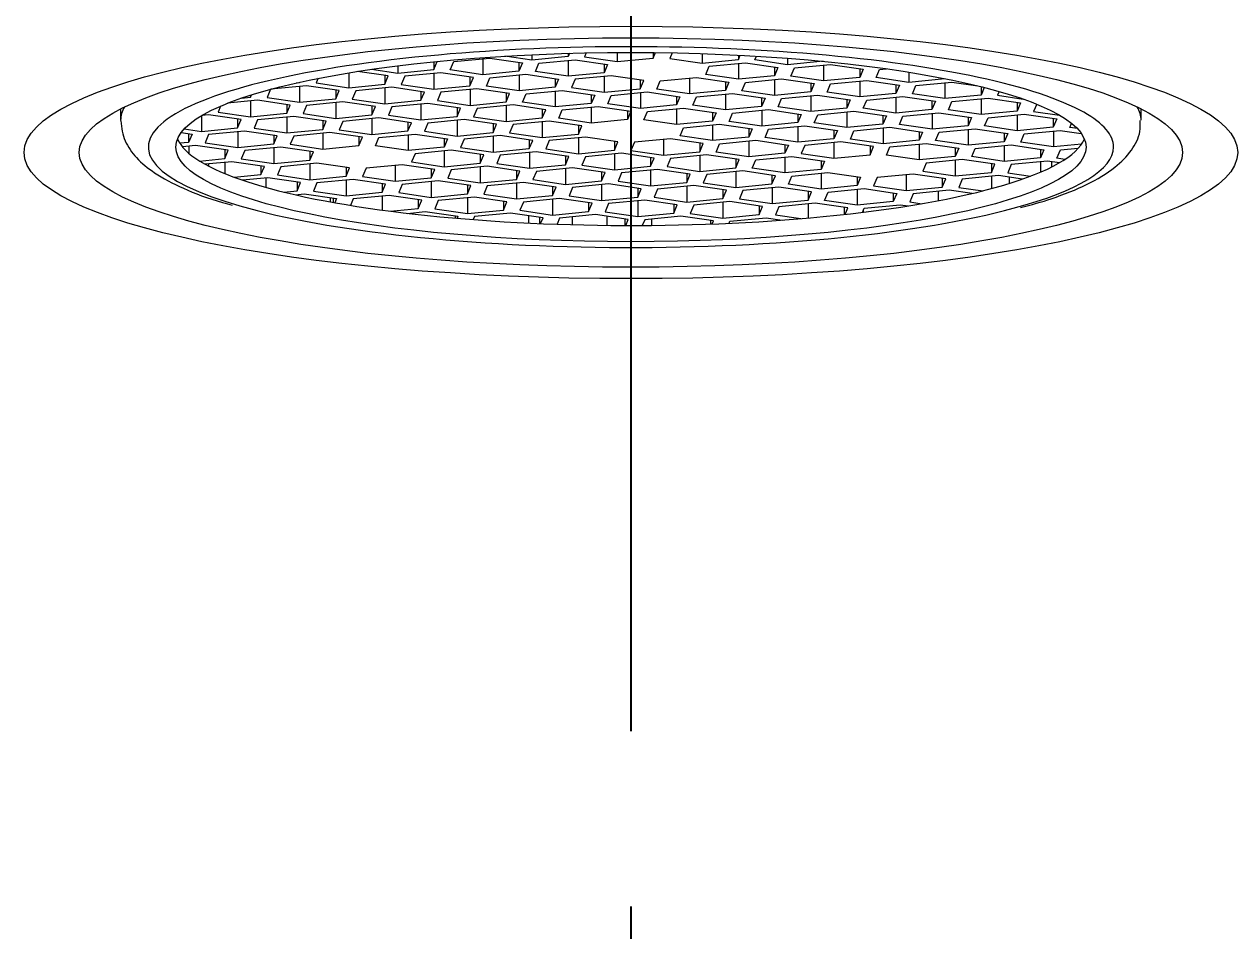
# Model space of a CAD drawing. Extents: x 8168 to 8762, y -18192 to -17772.
# Drawn here: x 8517.49 to 8539.37, y -17994.01 to -17977.58 of the extents above; entities that cross this region are included whole.
import ezdxf

# ---------------------------------------------------------------- set-up
doc = ezdxf.new("R2010")
doc.units = 0
doc.header["$MEASUREMENT"] = 0
doc.linetypes.add('CENTER2', pattern=[28.575, 19.05, -3.175, 3.175, -3.175])
doc.linetypes.add('HIDDEN2', pattern=[4.7625, 3.175, -1.5875])
doc.layers.get('DEFPOINTS').update_dxf_attribs({"linetype": 'CONTINUOUS'})
for name, color, linetype in [('1', 4, 'HIDDEN2'), ('5', 2, 'CONTINUOUS'), ('CENTER', 1, 'CENTER2')]:
    doc.layers.add(name, color=color, linetype=linetype)
doc.styles.get("Standard").update_dxf_attribs({"font": 'Gulim.ttf'})
doc.dimstyles.new('STANDARD$0', dxfattribs={"dimtxt": 3.5, "dimasz": 2.5, "dimexe": 0.7, "dimexo": 0.7, "dimgap": 0.5, "dimtad": 3, "dimdec": 4, "dimdsep": 46, "dimtxsty": 'Standard', "dimcen": 0, "dimclrd": 2, "dimclre": 2, "dimclrt": 4, "dimadec": 0, "dimazin": 0, "dimtp": 0.2, "dimtm": 0.1, "dimtfac": 0.5, "dimtdec": 4, "dimtmove": 1, "dimatfit": 3, "dimfxl": 0, "dimtolj": 1, "dimarcsym": 0})

# ---------------------------------------------------------------- blocks, each defined once
blk = doc.blocks.new('*D3')
at = {"layer": '5', "color": 2, "lineweight": -2}
for p, q in [((8529.117, -17961.308), (8584.22, -17961.308)), ((8583.52, -18069.441), (8583.52, -17966.308)), ((8554.994, -18074.441), (8584.22, -18074.441))]:
    blk.add_line(p, q, dxfattribs=at)
at = {"layer": '5', "color": 2}
for points in [[(8582.687, -17966.308), (8584.354, -17966.308), (8583.52, -17961.308)], [(8582.687, -18069.441), (8584.354, -18069.441), (8583.52, -18074.441)]]:
    blk.add_solid(points, dxfattribs=at)
at = {"layer": 'DEFPOINTS', "color": 0}
for p in [(8528.417, -17961.308, 0), (8583.52, -17961.308), (8554.294, -18074.441, 0)]:
    blk.add_point(p, dxfattribs=at)
at = {"layer": '5', "color": 4, "insert": (8578.512, -18023.672), "char_height": 5, "attachment_point": 5, "rotation": 90}
blk.add_mtext('\\A1;113', dxfattribs=at)
blk = doc.blocks.new('*D4')
at = {"layer": '5', "color": 2, "lineweight": -2}
for p, q in [((8529.193, -17921.41), (8609.111, -17921.41)), ((8608.411, -18069.441), (8608.411, -17926.41)), ((8554.994, -18074.441), (8609.111, -18074.441))]:
    blk.add_line(p, q, dxfattribs=at)
at = {"layer": '5', "color": 2}
for points in [[(8607.577, -17926.41), (8609.244, -17926.41), (8608.411, -17921.41)], [(8607.577, -18069.441), (8609.244, -18069.441), (8608.411, -18074.441)]]:
    blk.add_solid(points, dxfattribs=at)
at = {"layer": 'DEFPOINTS', "color": 0}
for p in [(8528.493, -17921.41, 0), (8608.411, -17921.41), (8554.294, -18074.441, 0)]:
    blk.add_point(p, dxfattribs=at)
at = {"layer": '5', "color": 4, "insert": (8603.631, -18015.343), "char_height": 5, "attachment_point": 5, "rotation": 90}
blk.add_mtext('\\A1;153', dxfattribs=at)

msp = doc.modelspace()

# ---------------------------------------------------------------- linework, layer by layer
at = {"layer": '1', "color": 7, "linetype": 'Continuous', "lineweight": 18}
for p, q in [((8527.683, -17978.099, 0), (8527.652, -17978.172, 0)), ((8528.243, -17978.091, 0), (8528.243, -17978.258, 0)), ((8528.897, -17978.093, 0), (8528.897, -17978.194, 0)), ((8528.897, -17978.194, 0), (8528.94, -17978.093, 0)), ((8529.239, -17978.098, 0), (8529.196, -17978.2, 0)), ((8524.92, -17978.402, 0), (8524.983, -17978.254, 0)), ((8524.92, -17978.26, 0), (8524.92, -17978.402, 0)), ((8525.219, -17978.408, 0), (8525.282, -17978.258, 0)), ((8525.282, -17978.258, 0), (8525.936, -17978.195, 0)), ((8525.81, -17978.207, 0), (8525.81, -17978.494, 0)), ((8525.936, -17978.195, 0), (8526.527, -17978.281, 0)), ((8526.699, -17978.23, 0), (8526.206, -17978.158, 0)), ((8526.464, -17978.272, 0), (8526.464, -17978.43, 0)), ((8526.527, -17978.281, 0), (8526.464, -17978.43, 0)), ((8526.699, -17978.132, 0), (8526.699, -17978.23, 0)), ((8527.353, -17978.166, 0), (8526.699, -17978.23, 0)), ((8526.763, -17978.436, 0), (8526.826, -17978.286, 0)), ((8526.826, -17978.286, 0), (8527.48, -17978.223, 0)), ((8527.378, -17978.106, 0), (8527.353, -17978.166, 0)), ((8527.353, -17978.107, 0), (8527.353, -17978.166, 0)), ((8527.354, -17978.235, 0), (8527.354, -17978.522, 0)), ((8527.48, -17978.223, 0), (8528.071, -17978.309, 0)), ((8527.652, -17978.172, 0), (8528.243, -17978.258, 0)), ((8528.008, -17978.3, 0), (8528.008, -17978.458, 0)), ((8528.071, -17978.309, 0), (8528.008, -17978.458, 0)), ((8528.243, -17978.258, 0), (8528.897, -17978.194, 0)), ((8529.196, -17978.2, 0), (8529.787, -17978.286, 0)), ((8529.787, -17978.112, 0), (8529.787, -17978.286, 0)), ((8529.787, -17978.286, 0), (8530.441, -17978.222, 0)), ((8529.914, -17978.342, 0), (8530.568, -17978.279, 0)), ((8530.441, -17978.139, 0), (8530.441, -17978.222, 0)), ((8530.441, -17978.222, 0), (8530.476, -17978.141, 0)), ((8530.442, -17978.291, 0), (8530.442, -17978.578, 0)), ((8530.568, -17978.279, 0), (8531.159, -17978.365, 0)), ((8530.74, -17978.228, 0), (8530.77, -17978.157, 0)), ((8531.332, -17978.314, 0), (8530.74, -17978.228, 0)), ((8531.332, -17978.195, 0), (8531.332, -17978.314, 0)), ((8531.979, -17978.251, 0), (8531.332, -17978.314, 0)), ((8531.458, -17978.371, 0), (8532.112, -17978.307, 0)), ((8531.987, -17978.319, 0), (8531.987, -17978.606, 0)), ((8532.112, -17978.307, 0), (8532.704, -17978.393, 0)), ((8523.377, -17978.46, 0), (8523.377, -17978.73, 0)), ((8524.094, -17978.517, 0), (8523.534, -17978.435, 0)), ((8523.791, -17978.397, 0), (8524.266, -17978.466, 0)), ((8524.031, -17978.508, 0), (8524.031, -17978.666, 0)), ((8524.031, -17978.666, 0), (8524.094, -17978.517, 0)), ((8524.266, -17978.333, 0), (8524.266, -17978.466, 0)), ((8524.266, -17978.466, 0), (8524.92, -17978.402, 0)), ((8524.393, -17978.522, 0), (8524.33, -17978.672, 0)), ((8525.047, -17978.459, 0), (8524.393, -17978.522, 0)), ((8524.921, -17978.471, 0), (8524.921, -17978.758, 0)), ((8525.638, -17978.545, 0), (8525.047, -17978.459, 0)), ((8525.81, -17978.494, 0), (8525.219, -17978.408, 0)), ((8525.575, -17978.536, 0), (8525.575, -17978.694, 0)), ((8526.464, -17978.43, 0), (8525.81, -17978.494, 0)), ((8525.937, -17978.55, 0), (8526.591, -17978.487, 0)), ((8526.465, -17978.499, 0), (8526.465, -17978.786, 0)), ((8526.591, -17978.487, 0), (8527.182, -17978.573, 0)), ((8527.354, -17978.522, 0), (8526.763, -17978.436, 0)), ((8528.008, -17978.458, 0), (8527.354, -17978.522, 0)), ((8528.135, -17978.515, 0), (8527.481, -17978.578, 0)), ((8528.009, -17978.527, 0), (8528.009, -17978.814, 0)), ((8528.726, -17978.601, 0), (8528.135, -17978.515, 0)), ((8529.851, -17978.492, 0), (8529.914, -17978.342, 0)), ((8530.442, -17978.578, 0), (8529.851, -17978.492, 0)), ((8531.097, -17978.515, 0), (8530.442, -17978.578, 0)), ((8531.097, -17978.356, 0), (8531.097, -17978.515, 0)), ((8531.159, -17978.365, 0), (8531.097, -17978.515, 0)), ((8531.395, -17978.52, 0), (8531.458, -17978.371, 0)), ((8531.987, -17978.606, 0), (8531.395, -17978.52, 0)), ((8532.641, -17978.384, 0), (8532.641, -17978.543, 0)), ((8532.704, -17978.393, 0), (8532.641, -17978.543, 0)), ((8532.94, -17978.548, 0), (8533.002, -17978.399, 0)), ((8533.002, -17978.399, 0), (8533.126, -17978.387, 0)), ((8533.531, -17978.448, 0), (8533.531, -17978.634, 0)), ((8522.614, -17978.695, 0), (8521.963, -17978.758, 0)), ((8522.423, -17978.644, 0), (8522.487, -17978.638, 0)), ((8522.487, -17978.638, 0), (8522.491, -17978.629, 0)), ((8522.487, -17978.63, 0), (8522.487, -17978.638, 0)), ((8522.488, -17978.707, 0), (8522.488, -17978.994, 0)), ((8523.205, -17978.781, 0), (8522.614, -17978.695, 0)), ((8522.821, -17978.56, 0), (8522.786, -17978.644, 0)), ((8522.786, -17978.644, 0), (8523.377, -17978.73, 0)), ((8523.377, -17978.73, 0), (8524.031, -17978.666, 0)), ((8524.158, -17978.723, 0), (8523.504, -17978.786, 0)), ((8524.032, -17978.735, 0), (8524.032, -17979.022, 0)), ((8524.749, -17978.809, 0), (8524.158, -17978.723, 0)), ((8524.33, -17978.672, 0), (8524.921, -17978.758, 0)), ((8524.921, -17978.758, 0), (8525.575, -17978.694, 0)), ((8525.702, -17978.751, 0), (8525.048, -17978.814, 0)), ((8525.575, -17978.694, 0), (8525.638, -17978.545, 0)), ((8526.293, -17978.837, 0), (8525.702, -17978.751, 0)), ((8525.874, -17978.7, 0), (8525.937, -17978.55, 0)), ((8526.465, -17978.786, 0), (8525.874, -17978.7, 0)), ((8527.119, -17978.722, 0), (8526.465, -17978.786, 0)), ((8527.119, -17978.564, 0), (8527.119, -17978.722, 0)), ((8527.182, -17978.573, 0), (8527.119, -17978.722, 0)), ((8527.481, -17978.578, 0), (8527.418, -17978.728, 0)), ((8527.418, -17978.728, 0), (8528.009, -17978.814, 0)), ((8528.009, -17978.814, 0), (8528.663, -17978.75, 0)), ((8528.663, -17978.592, 0), (8528.663, -17978.75, 0)), ((8528.663, -17978.75, 0), (8528.726, -17978.601, 0)), ((8528.962, -17978.756, 0), (8529.025, -17978.606, 0)), ((8529.553, -17978.842, 0), (8528.962, -17978.756, 0)), ((8529.025, -17978.606, 0), (8529.679, -17978.543, 0)), ((8529.553, -17978.555, 0), (8529.553, -17978.842, 0)), ((8529.679, -17978.543, 0), (8530.27, -17978.629, 0)), ((8530.207, -17978.62, 0), (8530.207, -17978.779, 0)), ((8530.27, -17978.629, 0), (8530.207, -17978.779, 0)), ((8530.506, -17978.784, 0), (8530.569, -17978.634, 0)), ((8530.569, -17978.634, 0), (8531.223, -17978.571, 0)), ((8531.098, -17978.583, 0), (8531.098, -17978.87, 0)), ((8531.223, -17978.571, 0), (8531.815, -17978.657, 0)), ((8531.752, -17978.648, 0), (8531.752, -17978.807, 0)), ((8531.815, -17978.657, 0), (8531.752, -17978.807, 0)), ((8532.641, -17978.543, 0), (8531.987, -17978.606, 0)), ((8532.05, -17978.812, 0), (8532.113, -17978.663, 0)), ((8532.113, -17978.663, 0), (8532.767, -17978.599, 0)), ((8532.642, -17978.611, 0), (8532.642, -17978.898, 0)), ((8532.767, -17978.599, 0), (8533.359, -17978.685, 0)), ((8533.531, -17978.634, 0), (8532.94, -17978.548, 0)), ((8533.296, -17978.676, 0), (8533.296, -17978.835, 0)), ((8533.359, -17978.685, 0), (8533.296, -17978.835, 0)), ((8534.185, -17978.571, 0), (8533.531, -17978.634, 0)), ((8533.595, -17978.84, 0), (8533.657, -17978.691, 0)), ((8533.657, -17978.691, 0), (8534.312, -17978.627, 0)), ((8534.185, -17978.564, 0), (8534.185, -17978.571, 0)), ((8534.187, -17978.565, 0), (8534.185, -17978.571, 0)), ((8534.186, -17978.639, 0), (8534.186, -17978.926, 0)), ((8534.312, -17978.627, 0), (8534.782, -17978.696, 0)), ((8534.84, -17978.71, 0), (8534.84, -17978.863, 0)), ((8534.898, -17978.725, 0), (8534.84, -17978.863, 0)), ((8521.725, -17978.959, 0), (8521.182, -17979.011, 0)), ((8521.435, -17978.918, 0), (8521.598, -17978.902, 0)), ((8521.598, -17978.902, 0), (8521.616, -17978.858, 0)), ((8521.598, -17978.864, 0), (8521.598, -17978.902, 0)), ((8521.599, -17978.971, 0), (8521.599, -17979.258, 0)), ((8522.316, -17979.045, 0), (8521.725, -17978.959, 0)), ((8521.959, -17978.759, 0), (8521.897, -17978.908, 0)), ((8521.897, -17978.908, 0), (8522.488, -17978.994, 0)), ((8522.488, -17978.994, 0), (8523.142, -17978.93, 0)), ((8523.142, -17978.772, 0), (8523.142, -17978.93, 0)), ((8523.142, -17978.93, 0), (8523.205, -17978.781, 0)), ((8523.504, -17978.786, 0), (8523.441, -17978.936, 0)), ((8523.441, -17978.936, 0), (8524.032, -17979.022, 0)), ((8524.032, -17979.022, 0), (8524.686, -17978.958, 0)), ((8524.686, -17978.8, 0), (8524.686, -17978.958, 0)), ((8524.686, -17978.958, 0), (8524.749, -17978.809, 0)), ((8525.048, -17978.814, 0), (8524.985, -17978.964, 0)), ((8524.985, -17978.964, 0), (8525.576, -17979.05, 0)), ((8525.576, -17978.763, 0), (8525.576, -17979.05, 0)), ((8526.23, -17978.828, 0), (8526.23, -17978.986, 0)), ((8526.23, -17978.986, 0), (8526.293, -17978.837, 0)), ((8526.529, -17978.992, 0), (8526.592, -17978.842, 0)), ((8526.592, -17978.842, 0), (8527.246, -17978.779, 0)), ((8527.12, -17978.791, 0), (8527.12, -17979.078, 0)), ((8527.246, -17978.779, 0), (8527.837, -17978.865, 0)), ((8527.774, -17978.856, 0), (8527.774, -17979.014, 0)), ((8527.837, -17978.865, 0), (8527.774, -17979.014, 0)), ((8528.073, -17979.02, 0), (8528.136, -17978.87, 0)), ((8528.136, -17978.87, 0), (8528.79, -17978.807, 0)), ((8528.664, -17978.819, 0), (8528.664, -17979.106, 0)), ((8528.79, -17978.807, 0), (8529.381, -17978.893, 0)), ((8529.318, -17978.884, 0), (8529.318, -17979.043, 0)), ((8529.381, -17978.893, 0), (8529.318, -17979.043, 0)), ((8530.207, -17978.779, 0), (8529.553, -17978.842, 0)), ((8529.617, -17979.048, 0), (8529.68, -17978.898, 0)), ((8529.68, -17978.898, 0), (8530.334, -17978.835, 0)), ((8530.208, -17978.847, 0), (8530.208, -17979.134, 0)), ((8530.334, -17978.835, 0), (8530.925, -17978.921, 0)), ((8531.098, -17978.87, 0), (8530.506, -17978.784, 0)), ((8530.863, -17978.912, 0), (8530.863, -17979.071, 0)), ((8530.925, -17978.921, 0), (8530.863, -17979.071, 0)), ((8531.752, -17978.807, 0), (8531.098, -17978.87, 0)), ((8531.161, -17979.076, 0), (8531.224, -17978.927, 0)), ((8531.224, -17978.927, 0), (8531.878, -17978.863, 0)), ((8531.753, -17978.875, 0), (8531.753, -17979.162, 0)), ((8531.878, -17978.863, 0), (8532.47, -17978.949, 0)), ((8532.642, -17978.898, 0), (8532.05, -17978.812, 0)), ((8532.407, -17978.94, 0), (8532.407, -17979.099, 0)), ((8532.47, -17978.949, 0), (8532.407, -17979.099, 0)), ((8533.296, -17978.835, 0), (8532.642, -17978.898, 0)), ((8532.706, -17979.104, 0), (8532.768, -17978.955, 0)), ((8532.768, -17978.955, 0), (8533.422, -17978.891, 0)), ((8533.297, -17978.903, 0), (8533.297, -17979.19, 0)), ((8533.422, -17978.891, 0), (8534.014, -17978.977, 0)), ((8534.186, -17978.926, 0), (8533.595, -17978.84, 0)), ((8533.951, -17978.968, 0), (8533.951, -17979.127, 0)), ((8534.84, -17978.863, 0), (8534.186, -17978.926, 0)), ((8534.313, -17978.983, 0), (8534.967, -17978.919, 0)), ((8534.841, -17978.931, 0), (8534.841, -17979.218, 0)), ((8534.967, -17978.919, 0), (8535.558, -17979.005, 0)), ((8535.168, -17978.798, 0), (8535.139, -17978.868, 0)), ((8535.139, -17978.868, 0), (8535.603, -17978.936, 0)), ((8519.243, -17979.114, 0), (8519.243, -17979.317, 0)), ((8521.053, -17979.065, 0), (8521.008, -17979.171, 0)), ((8521.008, -17979.171, 0), (8521.599, -17979.258, 0)), ((8521.599, -17979.258, 0), (8522.253, -17979.194, 0)), ((8522.253, -17979.036, 0), (8522.253, -17979.194, 0)), ((8522.253, -17979.194, 0), (8522.316, -17979.045, 0)), ((8522.615, -17979.05, 0), (8522.552, -17979.2, 0)), ((8523.269, -17978.987, 0), (8522.615, -17979.05, 0)), ((8523.143, -17978.999, 0), (8523.143, -17979.286, 0)), ((8523.86, -17979.073, 0), (8523.269, -17978.987, 0)), ((8523.797, -17979.064, 0), (8523.797, -17979.222, 0)), ((8523.797, -17979.222, 0), (8523.86, -17979.073, 0)), ((8524.159, -17979.078, 0), (8524.096, -17979.228, 0)), ((8524.813, -17979.015, 0), (8524.159, -17979.078, 0)), ((8524.687, -17979.027, 0), (8524.687, -17979.314, 0)), ((8525.404, -17979.101, 0), (8524.813, -17979.015, 0)), ((8525.341, -17979.092, 0), (8525.341, -17979.25, 0)), ((8525.341, -17979.25, 0), (8525.404, -17979.101, 0)), ((8525.576, -17979.05, 0), (8526.23, -17978.986, 0)), ((8525.703, -17979.106, 0), (8525.64, -17979.256, 0)), ((8526.357, -17979.043, 0), (8525.703, -17979.106, 0)), ((8526.231, -17979.055, 0), (8526.231, -17979.342, 0)), ((8526.948, -17979.129, 0), (8526.357, -17979.043, 0)), ((8527.12, -17979.078, 0), (8526.529, -17978.992, 0)), ((8526.885, -17979.12, 0), (8526.885, -17979.278, 0)), ((8526.885, -17979.278, 0), (8526.948, -17979.129, 0)), ((8527.774, -17979.014, 0), (8527.12, -17979.078, 0)), ((8527.184, -17979.284, 0), (8527.247, -17979.134, 0)), ((8527.247, -17979.134, 0), (8527.901, -17979.071, 0)), ((8527.775, -17979.083, 0), (8527.775, -17979.37, 0)), ((8527.901, -17979.071, 0), (8528.492, -17979.157, 0)), ((8528.664, -17979.106, 0), (8528.073, -17979.02, 0)), ((8528.429, -17979.148, 0), (8528.429, -17979.306, 0)), ((8528.492, -17979.157, 0), (8528.429, -17979.306, 0)), ((8529.318, -17979.043, 0), (8528.664, -17979.106, 0)), ((8528.728, -17979.312, 0), (8528.791, -17979.162, 0)), ((8528.791, -17979.162, 0), (8529.445, -17979.099, 0)), ((8529.319, -17979.111, 0), (8529.319, -17979.398, 0)), ((8529.445, -17979.099, 0), (8530.036, -17979.185, 0)), ((8530.208, -17979.134, 0), (8529.617, -17979.048, 0)), ((8529.974, -17979.176, 0), (8529.974, -17979.335, 0)), ((8530.036, -17979.185, 0), (8529.974, -17979.335, 0)), ((8530.863, -17979.071, 0), (8530.208, -17979.134, 0)), ((8530.272, -17979.34, 0), (8530.335, -17979.191, 0)), ((8530.335, -17979.191, 0), (8530.989, -17979.127, 0)), ((8530.864, -17979.139, 0), (8530.864, -17979.426, 0)), ((8530.989, -17979.127, 0), (8531.581, -17979.213, 0)), ((8531.753, -17979.162, 0), (8531.161, -17979.076, 0)), ((8532.407, -17979.099, 0), (8531.753, -17979.162, 0)), ((8531.879, -17979.219, 0), (8532.533, -17979.155, 0)), ((8532.408, -17979.167, 0), (8532.408, -17979.454, 0)), ((8532.533, -17979.155, 0), (8533.125, -17979.241, 0)), ((8533.297, -17979.19, 0), (8532.706, -17979.104, 0)), ((8533.951, -17979.127, 0), (8533.297, -17979.19, 0)), ((8533.423, -17979.247, 0), (8534.078, -17979.183, 0)), ((8534.014, -17978.977, 0), (8533.951, -17979.127, 0)), ((8534.078, -17979.183, 0), (8534.669, -17979.269, 0)), ((8534.25, -17979.132, 0), (8534.313, -17978.983, 0)), ((8534.841, -17979.218, 0), (8534.25, -17979.132, 0)), ((8535.495, -17979.155, 0), (8534.841, -17979.218, 0)), ((8535.495, -17978.996, 0), (8535.495, -17979.155, 0)), ((8535.558, -17979.005, 0), (8535.495, -17979.155, 0)), ((8535.849, -17979.029, 0), (8535.794, -17979.16, 0)), ((8535.794, -17979.16, 0), (8536.262, -17979.228, 0)), ((8537.743, -17979.317, 0), (8537.743, -17979.114, 0)), ((8520.71, -17979.237, 0), (8520.71, -17979.522, 0)), ((8520.836, -17979.223, 0), (8520.715, -17979.234, 0)), ((8521.427, -17979.309, 0), (8520.836, -17979.223, 0)), ((8521.364, -17979.299, 0), (8521.364, -17979.458, 0)), ((8521.364, -17979.458, 0), (8521.427, -17979.309, 0)), ((8521.726, -17979.314, 0), (8521.663, -17979.464, 0)), ((8522.38, -17979.251, 0), (8521.726, -17979.314, 0)), ((8522.254, -17979.263, 0), (8522.254, -17979.55, 0)), ((8522.971, -17979.337, 0), (8522.38, -17979.251, 0)), ((8522.552, -17979.2, 0), (8523.143, -17979.286, 0)), ((8522.908, -17979.328, 0), (8522.908, -17979.486, 0)), ((8522.908, -17979.486, 0), (8522.971, -17979.337, 0)), ((8523.143, -17979.286, 0), (8523.797, -17979.222, 0)), ((8523.27, -17979.342, 0), (8523.207, -17979.492, 0)), ((8523.924, -17979.279, 0), (8523.27, -17979.342, 0)), ((8523.798, -17979.291, 0), (8523.798, -17979.578, 0)), ((8524.515, -17979.365, 0), (8523.924, -17979.279, 0)), ((8524.096, -17979.228, 0), (8524.687, -17979.314, 0)), ((8524.452, -17979.356, 0), (8524.452, -17979.514, 0)), ((8524.452, -17979.514, 0), (8524.515, -17979.365, 0)), ((8524.687, -17979.314, 0), (8525.341, -17979.25, 0)), ((8524.814, -17979.37, 0), (8524.751, -17979.52, 0)), ((8525.468, -17979.307, 0), (8524.814, -17979.37, 0)), ((8525.342, -17979.319, 0), (8525.342, -17979.606, 0)), ((8526.059, -17979.393, 0), (8525.468, -17979.307, 0)), ((8525.64, -17979.256, 0), (8526.231, -17979.342, 0)), ((8525.996, -17979.384, 0), (8525.996, -17979.542, 0)), ((8525.996, -17979.542, 0), (8526.059, -17979.393, 0)), ((8526.231, -17979.342, 0), (8526.885, -17979.278, 0)), ((8526.358, -17979.398, 0), (8526.295, -17979.548, 0)), ((8527.012, -17979.335, 0), (8526.358, -17979.398, 0)), ((8526.886, -17979.347, 0), (8526.886, -17979.634, 0)), ((8527.603, -17979.421, 0), (8527.012, -17979.335, 0)), ((8527.775, -17979.37, 0), (8527.184, -17979.284, 0)), ((8527.54, -17979.412, 0), (8527.54, -17979.57, 0)), ((8528.429, -17979.306, 0), (8527.775, -17979.37, 0)), ((8529.319, -17979.398, 0), (8528.728, -17979.312, 0)), ((8529.974, -17979.335, 0), (8529.319, -17979.398, 0)), ((8529.446, -17979.455, 0), (8530.1, -17979.391, 0)), ((8529.975, -17979.403, 0), (8529.975, -17979.69, 0)), ((8530.1, -17979.391, 0), (8530.691, -17979.477, 0)), ((8530.864, -17979.426, 0), (8530.272, -17979.34, 0)), ((8531.518, -17979.363, 0), (8530.864, -17979.426, 0)), ((8531.518, -17979.204, 0), (8531.518, -17979.363, 0)), ((8531.581, -17979.213, 0), (8531.518, -17979.363, 0)), ((8531.816, -17979.368, 0), (8531.879, -17979.219, 0)), ((8532.408, -17979.454, 0), (8531.816, -17979.368, 0)), ((8533.062, -17979.391, 0), (8532.408, -17979.454, 0)), ((8533.062, -17979.232, 0), (8533.062, -17979.391, 0)), ((8533.125, -17979.241, 0), (8533.062, -17979.391, 0)), ((8533.361, -17979.396, 0), (8533.423, -17979.247, 0)), ((8533.952, -17979.482, 0), (8533.361, -17979.396, 0)), ((8533.952, -17979.195, 0), (8533.952, -17979.482, 0)), ((8534.606, -17979.26, 0), (8534.606, -17979.419, 0)), ((8534.669, -17979.269, 0), (8534.606, -17979.419, 0)), ((8534.905, -17979.424, 0), (8534.968, -17979.275, 0)), ((8534.968, -17979.275, 0), (8535.622, -17979.211, 0)), ((8535.496, -17979.224, 0), (8535.496, -17979.51, 0)), ((8535.622, -17979.211, 0), (8536.213, -17979.297, 0)), ((8536.15, -17979.288, 0), (8536.15, -17979.447, 0)), ((8536.213, -17979.297, 0), (8536.15, -17979.447, 0)), ((8536.449, -17979.452, 0), (8536.481, -17979.377, 0)), ((8520.34, -17979.544, 0), (8520.538, -17979.573, 0)), ((8520.397, -17979.476, 0), (8520.71, -17979.522, 0)), ((8520.475, -17979.563, 0), (8520.475, -17979.722, 0)), ((8520.538, -17979.573, 0), (8520.475, -17979.722, 0)), ((8520.71, -17979.522, 0), (8521.364, -17979.458, 0)), ((8520.837, -17979.578, 0), (8520.774, -17979.728, 0)), ((8521.491, -17979.515, 0), (8520.837, -17979.578, 0)), ((8521.365, -17979.527, 0), (8521.365, -17979.814, 0)), ((8522.082, -17979.601, 0), (8521.491, -17979.515, 0)), ((8521.663, -17979.464, 0), (8522.254, -17979.55, 0)), ((8522.019, -17979.592, 0), (8522.019, -17979.75, 0)), ((8522.019, -17979.75, 0), (8522.082, -17979.601, 0)), ((8522.254, -17979.55, 0), (8522.908, -17979.486, 0)), ((8522.381, -17979.606, 0), (8522.318, -17979.756, 0)), ((8523.035, -17979.543, 0), (8522.381, -17979.606, 0)), ((8522.909, -17979.555, 0), (8522.909, -17979.842, 0)), ((8523.626, -17979.629, 0), (8523.035, -17979.543, 0)), ((8523.207, -17979.492, 0), (8523.798, -17979.578, 0)), ((8523.563, -17979.62, 0), (8523.563, -17979.778, 0)), ((8523.563, -17979.778, 0), (8523.626, -17979.629, 0)), ((8523.798, -17979.578, 0), (8524.452, -17979.514, 0)), ((8523.925, -17979.634, 0), (8524.579, -17979.571, 0)), ((8524.453, -17979.583, 0), (8524.453, -17979.87, 0)), ((8524.579, -17979.571, 0), (8525.17, -17979.657, 0)), ((8524.751, -17979.52, 0), (8525.342, -17979.606, 0)), ((8525.342, -17979.606, 0), (8525.996, -17979.542, 0)), ((8526.123, -17979.599, 0), (8525.469, -17979.662, 0)), ((8525.997, -17979.611, 0), (8525.997, -17979.898, 0)), ((8526.714, -17979.685, 0), (8526.123, -17979.599, 0)), ((8526.295, -17979.548, 0), (8526.886, -17979.634, 0)), ((8526.886, -17979.634, 0), (8527.54, -17979.57, 0)), ((8527.667, -17979.627, 0), (8527.013, -17979.69, 0)), ((8527.54, -17979.57, 0), (8527.603, -17979.421, 0)), ((8528.258, -17979.713, 0), (8527.667, -17979.627, 0)), ((8529.383, -17979.604, 0), (8529.446, -17979.455, 0)), ((8529.975, -17979.69, 0), (8529.383, -17979.604, 0)), ((8530.629, -17979.627, 0), (8529.975, -17979.69, 0)), ((8530.629, -17979.468, 0), (8530.629, -17979.627, 0)), ((8530.691, -17979.477, 0), (8530.629, -17979.627, 0)), ((8530.927, -17979.632, 0), (8530.99, -17979.483, 0)), ((8531.519, -17979.718, 0), (8530.927, -17979.632, 0)), ((8530.99, -17979.483, 0), (8531.644, -17979.419, 0)), ((8531.519, -17979.431, 0), (8531.519, -17979.718, 0)), ((8531.644, -17979.419, 0), (8532.236, -17979.505, 0)), ((8532.173, -17979.496, 0), (8532.173, -17979.655, 0)), ((8532.236, -17979.505, 0), (8532.173, -17979.655, 0)), ((8532.472, -17979.66, 0), (8532.534, -17979.511, 0)), ((8532.534, -17979.511, 0), (8533.189, -17979.447, 0)), ((8533.063, -17979.459, 0), (8533.063, -17979.746, 0)), ((8533.189, -17979.447, 0), (8533.78, -17979.533, 0)), ((8533.717, -17979.524, 0), (8533.717, -17979.683, 0)), ((8533.78, -17979.533, 0), (8533.717, -17979.683, 0)), ((8534.606, -17979.419, 0), (8533.952, -17979.482, 0)), ((8534.016, -17979.688, 0), (8534.079, -17979.539, 0)), ((8534.079, -17979.539, 0), (8534.733, -17979.475, 0)), ((8534.607, -17979.488, 0), (8534.607, -17979.774, 0)), ((8534.733, -17979.475, 0), (8535.324, -17979.561, 0)), ((8535.496, -17979.51, 0), (8534.905, -17979.424, 0)), ((8535.261, -17979.552, 0), (8535.261, -17979.711, 0)), ((8535.324, -17979.561, 0), (8535.261, -17979.711, 0)), ((8536.15, -17979.447, 0), (8535.496, -17979.51, 0)), ((8535.56, -17979.716, 0), (8535.623, -17979.567, 0)), ((8535.623, -17979.567, 0), (8536.277, -17979.503, 0)), ((8536.151, -17979.516, 0), (8536.151, -17979.802, 0)), ((8536.277, -17979.503, 0), (8536.657, -17979.559, 0)), ((8536.586, -17979.472, 0), (8536.449, -17979.452, 0)), ((8520.475, -17979.722, 0), (8520.315, -17979.738, 0)), ((8520.602, -17979.779, 0), (8520.362, -17979.802, 0)), ((8520.476, -17979.791, 0), (8520.476, -17979.917, 0)), ((8521.193, -17979.865, 0), (8520.602, -17979.779, 0)), ((8520.774, -17979.728, 0), (8521.365, -17979.814, 0)), ((8521.365, -17979.814, 0), (8522.019, -17979.75, 0)), ((8522.146, -17979.807, 0), (8521.492, -17979.87, 0)), ((8522.02, -17979.819, 0), (8522.02, -17980.106, 0)), ((8522.737, -17979.893, 0), (8522.146, -17979.807, 0)), ((8522.318, -17979.756, 0), (8522.909, -17979.842, 0)), ((8522.909, -17979.842, 0), (8523.563, -17979.778, 0)), ((8523.862, -17979.784, 0), (8523.925, -17979.634, 0)), ((8524.453, -17979.87, 0), (8523.862, -17979.784, 0)), ((8525.107, -17979.806, 0), (8524.453, -17979.87, 0)), ((8525.107, -17979.648, 0), (8525.107, -17979.806, 0)), ((8525.17, -17979.657, 0), (8525.107, -17979.806, 0)), ((8525.469, -17979.662, 0), (8525.406, -17979.812, 0)), ((8525.406, -17979.812, 0), (8525.997, -17979.898, 0)), ((8525.997, -17979.898, 0), (8526.651, -17979.834, 0)), ((8526.651, -17979.676, 0), (8526.651, -17979.834, 0)), ((8526.651, -17979.834, 0), (8526.714, -17979.685, 0)), ((8527.013, -17979.69, 0), (8526.95, -17979.84, 0)), ((8526.95, -17979.84, 0), (8527.541, -17979.926, 0)), ((8527.541, -17979.639, 0), (8527.541, -17979.926, 0)), ((8528.195, -17979.704, 0), (8528.195, -17979.863, 0)), ((8528.195, -17979.863, 0), (8528.258, -17979.713, 0)), ((8528.557, -17979.719, 0), (8528.494, -17979.868, 0)), ((8529.211, -17979.655, 0), (8528.557, -17979.719, 0)), ((8529.085, -17979.667, 0), (8529.085, -17979.954, 0)), ((8529.802, -17979.741, 0), (8529.211, -17979.655, 0)), ((8529.74, -17979.732, 0), (8529.74, -17979.891, 0)), ((8529.74, -17979.891, 0), (8529.802, -17979.741, 0)), ((8530.038, -17979.896, 0), (8530.101, -17979.747, 0)), ((8530.101, -17979.747, 0), (8530.755, -17979.683, 0)), ((8530.63, -17979.695, 0), (8530.63, -17979.982, 0)), ((8530.755, -17979.683, 0), (8531.347, -17979.769, 0)), ((8531.284, -17979.76, 0), (8531.284, -17979.919, 0)), ((8531.347, -17979.769, 0), (8531.284, -17979.919, 0)), ((8532.173, -17979.655, 0), (8531.519, -17979.718, 0)), ((8531.645, -17979.775, 0), (8531.582, -17979.924, 0)), ((8532.299, -17979.711, 0), (8531.645, -17979.775, 0)), ((8532.174, -17979.723, 0), (8532.174, -17980.01, 0)), ((8532.891, -17979.797, 0), (8532.299, -17979.711, 0)), ((8533.063, -17979.746, 0), (8532.472, -17979.66, 0)), ((8532.828, -17979.788, 0), (8532.828, -17979.947, 0)), ((8532.828, -17979.947, 0), (8532.891, -17979.797, 0)), ((8533.717, -17979.683, 0), (8533.063, -17979.746, 0)), ((8533.127, -17979.952, 0), (8533.189, -17979.803, 0)), ((8533.189, -17979.803, 0), (8533.844, -17979.739, 0)), ((8533.718, -17979.752, 0), (8533.718, -17980.038, 0)), ((8533.844, -17979.739, 0), (8534.435, -17979.825, 0)), ((8534.607, -17979.774, 0), (8534.016, -17979.688, 0)), ((8534.372, -17979.816, 0), (8534.372, -17979.975, 0)), ((8534.435, -17979.825, 0), (8534.372, -17979.975, 0)), ((8535.261, -17979.711, 0), (8534.607, -17979.774, 0)), ((8534.671, -17979.98, 0), (8534.734, -17979.831, 0)), ((8534.734, -17979.831, 0), (8535.388, -17979.767, 0)), ((8535.262, -17979.78, 0), (8535.262, -17980.066, 0)), ((8535.388, -17979.767, 0), (8535.979, -17979.854, 0)), ((8536.151, -17979.802, 0), (8535.56, -17979.716, 0)), ((8535.916, -17979.844, 0), (8535.916, -17980.003, 0)), ((8536.662, -17979.753, 0), (8536.151, -17979.802, 0)), ((8536.278, -17979.859, 0), (8536.603, -17979.827, 0)), ((8520.672, -17980.059, 0), (8521.13, -17980.014, 0)), ((8521.13, -17979.856, 0), (8521.13, -17980.014, 0)), ((8521.13, -17980.014, 0), (8521.193, -17979.865, 0)), ((8521.492, -17979.87, 0), (8521.429, -17980.02, 0)), ((8521.429, -17980.02, 0), (8522.02, -17980.106, 0)), ((8522.02, -17980.106, 0), (8522.674, -17980.042, 0)), ((8522.674, -17979.884, 0), (8522.674, -17980.042, 0)), ((8522.674, -17980.042, 0), (8522.737, -17979.893, 0)), ((8524.58, -17979.926, 0), (8524.517, -17980.076, 0)), ((8525.234, -17979.863, 0), (8524.58, -17979.926, 0)), ((8525.108, -17979.875, 0), (8525.108, -17980.162, 0)), ((8525.825, -17979.949, 0), (8525.234, -17979.863, 0)), ((8525.762, -17979.94, 0), (8525.762, -17980.098, 0)), ((8525.762, -17980.098, 0), (8525.825, -17979.949, 0)), ((8526.124, -17979.954, 0), (8526.061, -17980.104, 0)), ((8526.778, -17979.891, 0), (8526.124, -17979.954, 0)), ((8526.652, -17979.903, 0), (8526.652, -17980.19, 0)), ((8527.369, -17979.977, 0), (8526.778, -17979.891, 0)), ((8527.306, -17979.968, 0), (8527.306, -17980.127, 0)), ((8527.306, -17980.127, 0), (8527.369, -17979.977, 0)), ((8527.541, -17979.926, 0), (8528.195, -17979.863, 0)), ((8527.668, -17979.982, 0), (8527.605, -17980.132, 0)), ((8528.322, -17979.919, 0), (8527.668, -17979.982, 0)), ((8528.196, -17979.931, 0), (8528.196, -17980.218, 0)), ((8528.913, -17980.005, 0), (8528.322, -17979.919, 0)), ((8528.494, -17979.868, 0), (8529.085, -17979.954, 0)), ((8528.85, -17979.996, 0), (8528.85, -17980.155, 0)), ((8528.85, -17980.155, 0), (8528.913, -17980.005, 0)), ((8529.085, -17979.954, 0), (8529.74, -17979.891, 0)), ((8529.212, -17980.011, 0), (8529.149, -17980.16, 0)), ((8529.866, -17979.947, 0), (8529.212, -17980.011, 0)), ((8529.741, -17979.959, 0), (8529.741, -17980.246, 0)), ((8530.457, -17980.033, 0), (8529.866, -17979.947, 0)), ((8530.63, -17979.982, 0), (8530.038, -17979.896, 0)), ((8530.395, -17980.024, 0), (8530.395, -17980.183, 0)), ((8530.395, -17980.183, 0), (8530.457, -17980.033, 0)), ((8531.284, -17979.919, 0), (8530.63, -17979.982, 0)), ((8530.693, -17980.188, 0), (8530.756, -17980.039, 0)), ((8530.756, -17980.039, 0), (8531.41, -17979.975, 0)), ((8531.285, -17979.987, 0), (8531.285, -17980.274, 0)), ((8531.41, -17979.975, 0), (8532.002, -17980.061, 0)), ((8531.582, -17979.924, 0), (8532.174, -17980.01, 0)), ((8531.939, -17980.052, 0), (8531.939, -17980.211, 0)), ((8532.002, -17980.061, 0), (8531.939, -17980.211, 0)), ((8532.174, -17980.01, 0), (8532.828, -17979.947, 0)), ((8533.718, -17980.038, 0), (8533.127, -17979.952, 0)), ((8534.372, -17979.975, 0), (8533.718, -17980.038, 0)), ((8534.499, -17980.031, 0), (8533.845, -17980.095, 0)), ((8534.373, -17980.044, 0), (8534.373, -17980.33, 0)), ((8535.09, -17980.117, 0), (8534.499, -17980.031, 0)), ((8535.262, -17980.066, 0), (8534.671, -17979.98, 0)), ((8535.916, -17980.003, 0), (8535.262, -17980.066, 0)), ((8536.043, -17980.06, 0), (8535.389, -17980.123, 0)), ((8535.979, -17979.854, 0), (8535.916, -17980.003, 0)), ((8536.26, -17980.091, 0), (8536.043, -17980.06, 0)), ((8536.215, -17980.008, 0), (8536.278, -17979.859, 0)), ((8536.36, -17980.03, 0), (8536.215, -17980.008, 0)), ((8521.257, -17980.071, 0), (8520.774, -17980.118, 0)), ((8520.837, -17980.111, 0), (8520.837, -17980.151, 0)), ((8521.131, -17980.083, 0), (8521.131, -17980.286, 0)), ((8521.848, -17980.157, 0), (8521.257, -17980.071, 0)), ((8521.785, -17980.148, 0), (8521.785, -17980.306, 0)), ((8521.785, -17980.306, 0), (8521.848, -17980.157, 0)), ((8522.147, -17980.162, 0), (8522.084, -17980.312, 0)), ((8522.801, -17980.099, 0), (8522.147, -17980.162, 0)), ((8522.675, -17980.111, 0), (8522.675, -17980.398, 0)), ((8523.392, -17980.185, 0), (8522.801, -17980.099, 0)), ((8523.329, -17980.176, 0), (8523.329, -17980.334, 0)), ((8523.329, -17980.334, 0), (8523.392, -17980.185, 0)), ((8523.691, -17980.19, 0), (8523.628, -17980.34, 0)), ((8524.345, -17980.127, 0), (8523.691, -17980.19, 0)), ((8524.219, -17980.139, 0), (8524.219, -17980.426, 0)), ((8524.936, -17980.213, 0), (8524.345, -17980.127, 0)), ((8524.517, -17980.076, 0), (8525.108, -17980.162, 0)), ((8524.873, -17980.204, 0), (8524.873, -17980.362, 0)), ((8524.873, -17980.362, 0), (8524.936, -17980.213, 0)), ((8525.108, -17980.162, 0), (8525.762, -17980.098, 0)), ((8525.235, -17980.218, 0), (8525.172, -17980.368, 0)), ((8525.889, -17980.155, 0), (8525.235, -17980.218, 0)), ((8525.763, -17980.167, 0), (8525.763, -17980.454, 0)), ((8526.48, -17980.241, 0), (8525.889, -17980.155, 0)), ((8526.061, -17980.104, 0), (8526.652, -17980.19, 0)), ((8526.417, -17980.232, 0), (8526.417, -17980.391, 0)), ((8526.417, -17980.391, 0), (8526.48, -17980.241, 0)), ((8526.652, -17980.19, 0), (8527.306, -17980.127, 0)), ((8526.779, -17980.246, 0), (8526.716, -17980.396, 0)), ((8527.433, -17980.183, 0), (8526.779, -17980.246, 0)), ((8527.307, -17980.195, 0), (8527.307, -17980.482, 0)), ((8528.024, -17980.269, 0), (8527.433, -17980.183, 0)), ((8527.605, -17980.132, 0), (8528.196, -17980.218, 0)), ((8527.961, -17980.26, 0), (8527.961, -17980.419, 0)), ((8527.961, -17980.419, 0), (8528.024, -17980.269, 0)), ((8528.196, -17980.218, 0), (8528.85, -17980.155, 0)), ((8528.323, -17980.275, 0), (8528.26, -17980.424, 0)), ((8528.977, -17980.211, 0), (8528.323, -17980.275, 0)), ((8528.851, -17980.223, 0), (8528.851, -17980.51, 0)), ((8529.568, -17980.297, 0), (8528.977, -17980.211, 0)), ((8529.149, -17980.16, 0), (8529.741, -17980.246, 0)), ((8529.506, -17980.288, 0), (8529.506, -17980.447, 0)), ((8529.741, -17980.246, 0), (8530.395, -17980.183, 0)), ((8530.521, -17980.239, 0), (8529.867, -17980.303, 0)), ((8530.396, -17980.251, 0), (8530.396, -17980.538, 0)), ((8531.113, -17980.325, 0), (8530.521, -17980.239, 0)), ((8531.285, -17980.274, 0), (8530.693, -17980.188, 0)), ((8531.939, -17980.211, 0), (8531.285, -17980.274, 0)), ((8531.411, -17980.331, 0), (8532.065, -17980.267, 0)), ((8531.94, -17980.279, 0), (8531.94, -17980.566, 0)), ((8532.065, -17980.267, 0), (8532.657, -17980.353, 0)), ((8533.845, -17980.095, 0), (8533.782, -17980.244, 0)), ((8533.782, -17980.244, 0), (8534.373, -17980.33, 0)), ((8534.373, -17980.33, 0), (8535.027, -17980.267, 0)), ((8535.027, -17980.108, 0), (8535.027, -17980.267, 0)), ((8535.027, -17980.267, 0), (8535.09, -17980.117, 0)), ((8535.389, -17980.123, 0), (8535.326, -17980.272, 0)), ((8535.326, -17980.272, 0), (8535.739, -17980.333, 0)), ((8535.917, -17980.072, 0), (8535.917, -17980.261, 0)), ((8536.12, -17980.071, 0), (8536.12, -17980.167, 0)), ((8521.302, -17980.353, 0), (8521.785, -17980.306, 0)), ((8521.912, -17980.363, 0), (8521.454, -17980.407, 0)), ((8521.872, -17980.367, 0), (8521.872, -17980.536, 0)), ((8522.503, -17980.449, 0), (8521.912, -17980.363, 0)), ((8522.084, -17980.312, 0), (8522.675, -17980.398, 0)), ((8522.44, -17980.44, 0), (8522.44, -17980.598, 0)), ((8522.44, -17980.598, 0), (8522.503, -17980.449, 0)), ((8522.675, -17980.398, 0), (8523.329, -17980.334, 0)), ((8522.802, -17980.454, 0), (8522.739, -17980.604, 0)), ((8523.456, -17980.391, 0), (8522.802, -17980.454, 0)), ((8523.33, -17980.403, 0), (8523.33, -17980.69, 0)), ((8524.047, -17980.477, 0), (8523.456, -17980.391, 0)), ((8523.628, -17980.34, 0), (8524.219, -17980.426, 0)), ((8523.984, -17980.468, 0), (8523.984, -17980.626, 0)), ((8523.984, -17980.626, 0), (8524.047, -17980.477, 0)), ((8524.219, -17980.426, 0), (8524.873, -17980.362, 0)), ((8524.346, -17980.482, 0), (8524.283, -17980.632, 0)), ((8525, -17980.419, 0), (8524.346, -17980.482, 0)), ((8524.874, -17980.431, 0), (8524.874, -17980.718, 0)), ((8525.591, -17980.505, 0), (8525, -17980.419, 0)), ((8525.172, -17980.368, 0), (8525.763, -17980.454, 0)), ((8525.528, -17980.496, 0), (8525.528, -17980.654, 0)), ((8525.528, -17980.654, 0), (8525.591, -17980.505, 0)), ((8525.763, -17980.454, 0), (8526.417, -17980.391, 0)), ((8526.544, -17980.447, 0), (8525.89, -17980.51, 0)), ((8526.418, -17980.459, 0), (8526.418, -17980.746, 0)), ((8527.135, -17980.533, 0), (8526.544, -17980.447, 0)), ((8526.716, -17980.396, 0), (8527.307, -17980.482, 0)), ((8527.307, -17980.482, 0), (8527.961, -17980.419, 0)), ((8528.088, -17980.475, 0), (8527.434, -17980.539, 0)), ((8527.962, -17980.487, 0), (8527.962, -17980.774, 0)), ((8528.679, -17980.561, 0), (8528.088, -17980.475, 0)), ((8528.26, -17980.424, 0), (8528.851, -17980.51, 0)), ((8528.851, -17980.51, 0), (8529.506, -17980.447, 0)), ((8529.632, -17980.503, 0), (8528.978, -17980.567, 0)), ((8529.506, -17980.447, 0), (8529.568, -17980.297, 0)), ((8530.224, -17980.589, 0), (8529.632, -17980.503, 0)), ((8529.867, -17980.303, 0), (8529.804, -17980.452, 0)), ((8529.804, -17980.452, 0), (8530.396, -17980.538, 0)), ((8530.396, -17980.538, 0), (8531.05, -17980.475, 0)), ((8531.05, -17980.316, 0), (8531.05, -17980.475, 0)), ((8531.05, -17980.475, 0), (8531.113, -17980.325, 0)), ((8531.349, -17980.48, 0), (8531.411, -17980.331, 0)), ((8531.94, -17980.566, 0), (8531.349, -17980.48, 0)), ((8532.594, -17980.503, 0), (8531.94, -17980.566, 0)), ((8532.594, -17980.344, 0), (8532.594, -17980.503, 0)), ((8532.657, -17980.353, 0), (8532.594, -17980.503, 0)), ((8532.956, -17980.359, 0), (8532.893, -17980.508, 0)), ((8533.61, -17980.295, 0), (8532.956, -17980.359, 0)), ((8533.484, -17980.308, 0), (8533.484, -17980.594, 0)), ((8534.201, -17980.381, 0), (8533.61, -17980.295, 0)), ((8534.138, -17980.372, 0), (8534.138, -17980.531, 0)), ((8534.138, -17980.531, 0), (8534.201, -17980.381, 0)), ((8534.5, -17980.387, 0), (8534.437, -17980.536, 0)), ((8535.154, -17980.323, 0), (8534.5, -17980.387, 0)), ((8535.028, -17980.336, 0), (8535.028, -17980.56, 0)), ((8535.59, -17980.387, 0), (8535.154, -17980.323, 0)), ((8535.353, -17980.353, 0), (8535.353, -17980.465, 0)), ((8522.2, -17980.622, 0), (8522.44, -17980.598, 0)), ((8522.407, -17980.67, 0), (8522.567, -17980.655, 0)), ((8522.567, -17980.655, 0), (8523.158, -17980.741, 0)), ((8522.739, -17980.604, 0), (8523.33, -17980.69, 0)), ((8523.042, -17980.724, 0), (8523.042, -17980.8, 0)), ((8523.33, -17980.69, 0), (8523.984, -17980.626, 0)), ((8524.111, -17980.683, 0), (8523.457, -17980.746, 0)), ((8523.985, -17980.695, 0), (8523.985, -17980.949, 0)), ((8524.702, -17980.769, 0), (8524.111, -17980.683, 0)), ((8524.283, -17980.632, 0), (8524.874, -17980.718, 0)), ((8524.874, -17980.718, 0), (8525.528, -17980.654, 0)), ((8525.655, -17980.711, 0), (8525.001, -17980.774, 0)), ((8525.529, -17980.723, 0), (8525.529, -17981.01, 0)), ((8526.246, -17980.797, 0), (8525.655, -17980.711, 0)), ((8525.89, -17980.51, 0), (8525.827, -17980.66, 0)), ((8525.827, -17980.66, 0), (8526.418, -17980.746, 0)), ((8526.418, -17980.746, 0), (8527.072, -17980.683, 0)), ((8527.072, -17980.524, 0), (8527.072, -17980.683, 0)), ((8527.072, -17980.683, 0), (8527.135, -17980.533, 0)), ((8527.434, -17980.539, 0), (8527.371, -17980.688, 0)), ((8527.371, -17980.688, 0), (8527.962, -17980.774, 0)), ((8527.962, -17980.774, 0), (8528.617, -17980.711, 0)), ((8528.617, -17980.552, 0), (8528.617, -17980.711, 0)), ((8528.617, -17980.711, 0), (8528.679, -17980.561, 0)), ((8528.978, -17980.567, 0), (8528.915, -17980.716, 0)), ((8528.915, -17980.716, 0), (8529.507, -17980.802, 0)), ((8529.507, -17980.515, 0), (8529.507, -17980.802, 0)), ((8530.161, -17980.58, 0), (8530.161, -17980.739, 0)), ((8530.161, -17980.739, 0), (8530.224, -17980.589, 0)), ((8530.522, -17980.595, 0), (8530.459, -17980.744, 0)), ((8531.176, -17980.531, 0), (8530.522, -17980.595, 0)), ((8531.051, -17980.543, 0), (8531.051, -17980.83, 0)), ((8531.768, -17980.617, 0), (8531.176, -17980.531, 0)), ((8531.705, -17980.608, 0), (8531.705, -17980.767, 0)), ((8531.705, -17980.767, 0), (8531.768, -17980.617, 0)), ((8532.004, -17980.772, 0), (8532.066, -17980.623, 0)), ((8532.066, -17980.623, 0), (8532.721, -17980.559, 0)), ((8532.595, -17980.572, 0), (8532.595, -17980.858, 0)), ((8532.721, -17980.559, 0), (8533.312, -17980.645, 0)), ((8532.893, -17980.508, 0), (8533.484, -17980.594, 0)), ((8533.249, -17980.636, 0), (8533.249, -17980.795, 0)), ((8533.312, -17980.645, 0), (8533.249, -17980.795, 0)), ((8533.484, -17980.594, 0), (8534.138, -17980.531, 0)), ((8533.611, -17980.651, 0), (8533.548, -17980.8, 0)), ((8534.265, -17980.587, 0), (8533.611, -17980.651, 0)), ((8534.061, -17980.607, 0), (8534.061, -17980.778, 0)), ((8534.678, -17980.648, 0), (8534.265, -17980.587, 0)), ((8534.437, -17980.536, 0), (8534.873, -17980.6, 0)), ((8523.095, -17980.732, 0), (8523.095, -17980.81, 0)), ((8523.158, -17980.741, 0), (8523.127, -17980.815, 0)), ((8523.457, -17980.746, 0), (8523.408, -17980.863, 0)), ((8524.128, -17980.968, 0), (8524.639, -17980.918, 0)), ((8524.639, -17980.76, 0), (8524.639, -17980.918, 0)), ((8524.639, -17980.918, 0), (8524.702, -17980.769, 0)), ((8525.001, -17980.774, 0), (8524.938, -17980.924, 0)), ((8524.938, -17980.924, 0), (8525.529, -17981.01, 0)), ((8526.183, -17980.788, 0), (8526.183, -17980.947, 0)), ((8526.183, -17980.947, 0), (8526.246, -17980.797, 0)), ((8526.545, -17980.803, 0), (8526.482, -17980.952, 0)), ((8527.199, -17980.739, 0), (8526.545, -17980.803, 0)), ((8527.073, -17980.751, 0), (8527.073, -17981.038, 0)), ((8527.79, -17980.825, 0), (8527.199, -17980.739, 0)), ((8527.727, -17980.816, 0), (8527.727, -17980.975, 0)), ((8527.727, -17980.975, 0), (8527.79, -17980.825, 0)), ((8528.089, -17980.831, 0), (8528.026, -17980.98, 0)), ((8528.743, -17980.767, 0), (8528.089, -17980.831, 0)), ((8528.617, -17980.779, 0), (8528.617, -17981.066, 0)), ((8529.334, -17980.853, 0), (8528.743, -17980.767, 0)), ((8529.272, -17980.844, 0), (8529.272, -17981.003, 0)), ((8529.272, -17981.003, 0), (8529.334, -17980.853, 0)), ((8529.507, -17980.802, 0), (8530.161, -17980.739, 0)), ((8529.633, -17980.859, 0), (8529.57, -17981.008, 0)), ((8530.287, -17980.795, 0), (8529.633, -17980.859, 0)), ((8530.162, -17980.807, 0), (8530.162, -17981.094, 0)), ((8530.879, -17980.881, 0), (8530.287, -17980.795, 0)), ((8530.459, -17980.744, 0), (8531.051, -17980.83, 0)), ((8530.816, -17980.872, 0), (8530.816, -17981.031, 0)), ((8530.816, -17981.031, 0), (8530.879, -17980.881, 0)), ((8531.051, -17980.83, 0), (8531.705, -17980.767, 0)), ((8531.177, -17980.887, 0), (8531.115, -17981.036, 0)), ((8531.831, -17980.823, 0), (8531.177, -17980.887, 0)), ((8531.706, -17980.836, 0), (8531.706, -17981.092, 0)), ((8532.423, -17980.909, 0), (8531.831, -17980.823, 0)), ((8532.595, -17980.858, 0), (8532.004, -17980.772, 0)), ((8532.36, -17980.9, 0), (8532.36, -17981.028, 0)), ((8532.374, -17981.026, 0), (8532.423, -17980.909, 0)), ((8533.249, -17980.795, 0), (8532.595, -17980.858, 0)), ((8532.69, -17980.989, 0), (8532.722, -17980.915, 0)), ((8532.722, -17980.915, 0), (8533.376, -17980.851, 0)), ((8533.376, -17980.851, 0), (8533.52, -17980.873, 0)), ((8533.548, -17980.8, 0), (8533.765, -17980.832, 0)), ((8524.441, -17981.007, 0), (8524.766, -17980.975, 0)), ((8524.766, -17980.975, 0), (8525.357, -17981.061, 0)), ((8525.31, -17981.054, 0), (8525.31, -17981.095, 0)), ((8525.357, -17981.061, 0), (8525.342, -17981.098, 0)), ((8525.529, -17981.01, 0), (8526.183, -17980.947, 0)), ((8525.656, -17981.067, 0), (8525.633, -17981.121, 0)), ((8526.31, -17981.003, 0), (8525.656, -17981.067, 0)), ((8526.901, -17981.089, 0), (8526.31, -17981.003, 0)), ((8526.482, -17980.952, 0), (8527.073, -17981.038, 0)), ((8526.635, -17981.05, 0), (8526.635, -17981.184, 0)), ((8526.838, -17981.08, 0), (8526.838, -17981.193, 0)), ((8526.857, -17981.194, 0), (8526.901, -17981.089, 0)), ((8527.073, -17981.038, 0), (8527.727, -17980.975, 0)), ((8527.2, -17981.095, 0), (8527.154, -17981.205, 0)), ((8527.854, -17981.031, 0), (8527.2, -17981.095, 0)), ((8527.431, -17981.072, 0), (8527.431, -17981.213, 0)), ((8528.445, -17981.117, 0), (8527.854, -17981.031, 0)), ((8528.026, -17980.98, 0), (8528.617, -17981.066, 0)), ((8528.057, -17981.061, 0), (8528.057, -17981.225, 0)), ((8528.383, -17981.108, 0), (8528.383, -17981.228, 0)), ((8528.399, -17981.228, 0), (8528.445, -17981.117, 0)), ((8528.617, -17981.066, 0), (8529.272, -17981.003, 0)), ((8528.744, -17981.123, 0), (8528.7, -17981.227, 0)), ((8529.398, -17981.059, 0), (8528.744, -17981.123, 0)), ((8528.865, -17981.111, 0), (8528.865, -17981.226, 0)), ((8529.99, -17981.145, 0), (8529.398, -17981.059, 0)), ((8529.57, -17981.008, 0), (8530.162, -17981.094, 0)), ((8529.935, -17981.137, 0), (8529.935, -17981.201, 0)), ((8529.966, -17981.2, 0), (8529.99, -17981.145, 0)), ((8530.162, -17981.094, 0), (8530.816, -17981.031, 0)), ((8530.273, -17981.187, 0), (8530.288, -17981.151, 0)), ((8530.288, -17981.151, 0), (8530.942, -17981.087, 0)), ((8530.942, -17981.087, 0), (8531.237, -17981.13, 0)), ((8531.115, -17981.036, 0), (8531.576, -17981.103, 0)), ((8532.706, -17980.951, 0), (8532.706, -17980.987, 0))]:
    msp.add_line(p, q, dxfattribs=at)
at = {"layer": '1', "color": 1, "linetype": 'Continuous', "lineweight": 13}
msp.add_line((8519.243, -17979.317, 0), (8519.243, -17979.324, 0), dxfattribs=at)
at = {"layer": '1', "color": 7, "linetype": 'Continuous', "lineweight": 18}
for centre, major_axis in [((8528.493, -17979.904, 0), (11, 0)), ((8528.493, -17979.904, 0), (10, 0)), ((8528.493, -17979.806, 0), (-8.25, 0))]:
    msp.add_ellipse(centre, major_axis=major_axis, ratio=0.207912, dxfattribs=at)
for centre, major_axis, start_param, end_param in [((8528.493, -17979.806, 0), (8.75, 0), 0.353473, 2.007129), ((8528.493, -17979.512, 0), (-8.25, 0), 0.085554, 2.007129), ((8528.493, -17979.512, 0), (-8.25, 0), 2.007129, 3.056028), ((8528.493, -17979.806, 0), (8.75, 0), 3.76809, 5.626734)]:
    msp.add_ellipse(centre, major_axis=major_axis, ratio=0.207912, start_param=start_param, end_param=end_param, dxfattribs=at)
at = {"layer": '1', "color": 1, "linetype": 'Continuous', "lineweight": 13}
for centre, major_axis, start_param, end_param in [((8528.493, -17979.806, 0), (8.75, 0), 2.007129, 3.768089), ((8528.493, -17979.317, 0), (-9.25, 0), 6.159038, 6.283185), ((8528.493, -17979.806, 0), (8.75, 0), 0, 0.353473), ((8528.493, -17979.317, 0), (-9.25, 0), 3.139673, 3.265729), ((8528.493, -17979.806, 0), (8.75, 0), 5.626734, 6.283185)]:
    msp.add_ellipse(centre, major_axis=major_axis, ratio=0.207912, start_param=start_param, end_param=end_param, dxfattribs=at)
at = {"layer": '1', "color": 7, "linetype": 'Continuous', "lineweight": 18}
for points, knots in [([(8519.248, -17979.331, 0), (8519.255, -17979.462, 0), (8519.304, -17979.708, 0), (8519.532, -17980.023, 0), (8519.868, -17980.299, 0), (8520.377, -17980.563, 0), (8520.86, -17980.752, 0), (8521.207, -17980.843, 0), (8521.267, -17980.858, 0)], [0, 0, 0, 0, 0.150071, 0.306789, 0.487115, 0.711575, 0.951348, 1, 1, 1, 1]), ([(8535.553, -17980.904, 0), (8535.754, -17980.853, 0), (8536.203, -17980.723, 0), (8536.782, -17980.487, 0), (8537.255, -17980.208, 0), (8537.564, -17979.896, 0), (8537.73, -17979.587, 0), (8537.73, -17979.393, 0), (8537.723, -17979.325, 0)], [0, 0, 0, 0, 0.156454, 0.375056, 0.600609, 0.776499, 0.924599, 1, 1, 1, 1])]:
    msp.add_open_spline(points, degree=3, knots=knots, dxfattribs=at)
at = {"layer": 'CENTER', "color": 1, "linetype": 'CENTER2'}
msp.add_line((8528.493, -17914.194, 0), (8528.493, -18097.441, 0), dxfattribs=at)

# ---------------------------------------------------------------- dimensions: what is measured, and where the dimension line sits
at = {"layer": '5'}
dim = msp.add_linear_dim(base=(8608.411, -17921.41), p1=(8554.294, -18074.441, 0), p2=(8528.493, -17921.41, 0), angle=90, dimstyle='STANDARD$0', override={"dimtxt": 5, "dimasz": 5, "dimdec": 1, "dimzin": 9, "dimtdec": 1, "dimfxl": 1.25, "dimtfill": 1}, dxfattribs=at)
dim.commit()
dim.dimension.update_dxf_attribs({"geometry": '*D4', "text_midpoint": (8606.701, -18015.343), "dimtype": 128})
dim = msp.add_linear_dim(base=(8583.52, -17961.308), p1=(8554.294, -18074.441, 0), p2=(8528.417, -17961.308, 0), angle=90, text='113', dimstyle='STANDARD$0', override={"dimtxt": 5, "dimasz": 5, "dimdec": 1, "dimzin": 9, "dimtdec": 1, "dimfxl": 1.25, "dimtfill": 1}, dxfattribs=at)
dim.commit()
dim.dimension.update_dxf_attribs({"geometry": '*D3', "text_midpoint": (8581.582, -18023.672), "dimtype": 128})

doc.saveas('drawing.dxf')
